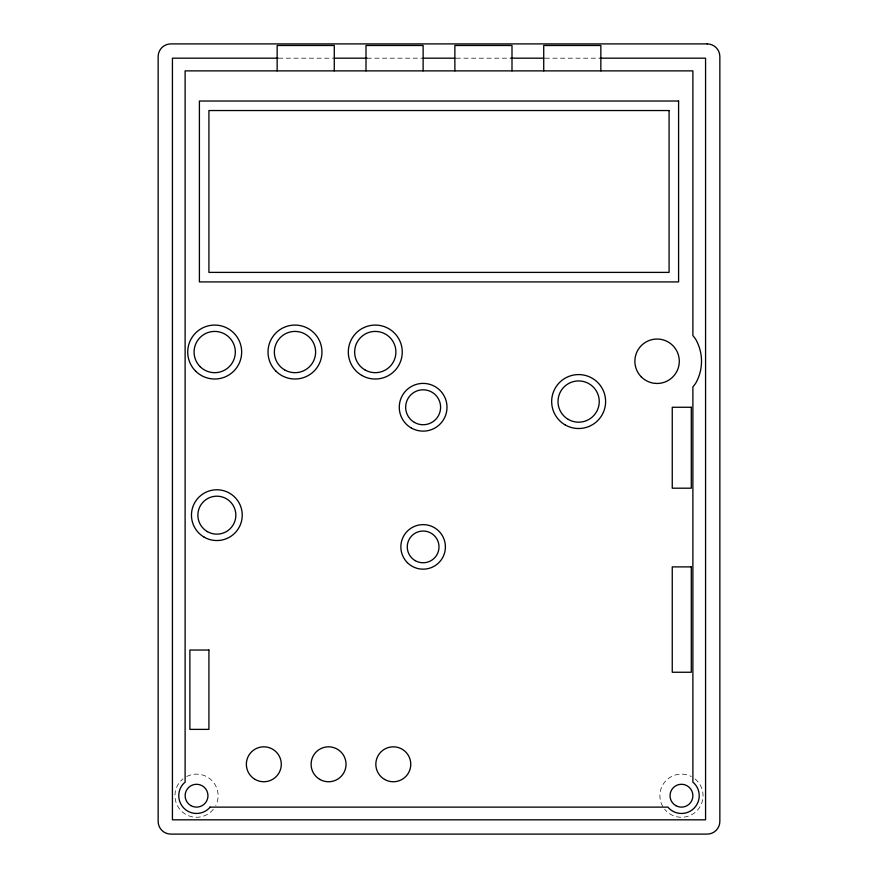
<?xml version="1.0" encoding="UTF-8"?>
<svg xmlns="http://www.w3.org/2000/svg" width="878" height="878" viewBox="0 0 878 878"><rect width="100%" height="100%" fill="white"/><g stroke="black" fill="none" stroke-linecap="round" stroke-linejoin="round"><path stroke-width="0.66" stroke-dasharray="4.39 3.29" d="M278.513 58.178L332.916 58.178M367.048 58.178L421.868 58.178M456.132 58.178L510.952 58.178M545.084 58.178L599.487 58.178M695.036 778.929A21.577 21.577 0 0 1 696.715 810.965A21.577 21.577 0 0 1 664.69 809.286M662.769 806.487A21.577 21.577 0 0 1 691.26 776.481M186.74 776.481A21.577 21.577 0 0 1 215.768 805.499M213.31 809.286A21.577 21.577 0 0 1 181.285 810.965A21.577 21.577 0 0 1 182.964 778.929"/><path stroke-width="1.32" d="M277.964 58.178L172.428 58.178L172.428 819.822L705.572 819.822L705.572 58.178L600.036 58.178M334.156 58.178L367.048 58.178M423.13 58.178L454.87 58.178M510.952 58.178L543.844 58.178M600.848 70.877L600.848 45.491L543.723 45.491L543.723 70.877M511.995 70.877L511.995 45.491L454.87 45.491L454.87 70.877M423.13 70.877L423.13 45.491L366.005 45.491L366.005 70.877M334.277 70.877L334.277 45.491L277.152 45.491L277.152 70.877M209.985 807.123L209.107 808.265A17.769 17.769 0 0 1 183.974 808.265A17.769 17.769 0 0 1 183.974 783.132L185.115 782.254L185.115 70.877L692.885 70.877L692.885 335.539L695.563 339.04A44.427 44.427 0 0 1 695.563 383.466L692.885 386.957L692.885 782.254L694.026 783.132A17.769 17.769 0 0 1 694.026 808.265A17.769 17.769 0 0 1 668.893 808.265L668.015 807.123L209.985 807.123M707.163 43.9L170.837 43.9A12.698 12.698 0 0 0 158.15 56.598L158.15 821.402A12.698 12.698 0 0 0 170.837 834.1L707.163 834.1A12.698 12.698 0 0 0 719.85 821.402L719.85 56.598A12.698 12.698 0 0 0 707.163 43.9M678.595 101.025L199.405 101.025L199.405 281.915L678.595 281.915L678.595 101.025M669.08 110.54L208.92 110.54L208.92 272.389L669.08 272.389L669.08 110.54M691.293 407.26L672.252 407.26L672.252 488.19L691.293 488.19L691.293 407.26M691.293 566.892L672.252 566.892L672.252 672.252L691.293 672.252L691.293 566.892M208.92 650.038L189.878 650.038L189.878 729.377L208.92 729.377L208.92 650.038M415.195 560.636A15.87 15.87 0 0 0 439 546.895A15.87 15.87 0 0 0 415.195 533.155A15.87 15.87 0 0 0 415.195 560.636M407.381 562.644A22.268 22.268 0 0 0 444.641 552.657A22.268 22.268 0 0 0 417.368 525.384A22.268 22.268 0 0 0 407.381 562.644M568.318 419.421A20.633 20.633 0 0 0 599.257 401.553A20.633 20.633 0 0 0 568.318 383.686A20.633 20.633 0 0 0 568.318 419.421M255.092 779.412A17.472 17.472 0 0 0 281.289 764.288A17.472 17.472 0 0 0 255.092 749.154A17.472 17.472 0 0 0 255.092 779.412M319.833 779.412A17.472 17.472 0 0 0 346.031 764.288A17.472 17.472 0 0 0 319.833 749.154A17.472 17.472 0 0 0 319.833 779.412M414.394 422.395A17.472 17.472 0 0 0 440.602 407.26A17.472 17.472 0 0 0 414.394 392.137A17.472 17.472 0 0 0 414.394 422.395M384.564 779.412A17.472 17.472 0 0 0 410.772 764.288A17.472 17.472 0 0 0 384.564 749.154A17.472 17.472 0 0 0 384.564 779.412M641.379 376.958A22.213 22.213 0 0 0 678.54 367.004A22.213 22.213 0 0 0 651.333 339.797A22.213 22.213 0 0 0 641.379 376.958M411.2 427.937A23.871 23.871 0 0 0 447.001 407.26A23.871 23.871 0 0 0 411.2 386.594A23.871 23.871 0 0 0 411.2 427.937M565.147 424.908A26.977 26.977 0 0 0 605.611 401.553A26.977 26.977 0 0 0 565.147 378.188A26.977 26.977 0 0 0 565.147 424.908M200.107 366.631A20.633 20.633 0 0 0 234.624 357.39A20.633 20.633 0 0 0 209.359 332.125A20.633 20.633 0 0 0 200.107 366.631M195.618 371.12A26.977 26.977 0 0 0 240.748 359.025A26.977 26.977 0 0 0 207.713 325.99A26.977 26.977 0 0 0 195.618 371.12M364.963 369.912A20.633 20.633 0 0 0 395.901 352.045A20.633 20.633 0 0 0 364.963 334.178A20.633 20.633 0 0 0 364.963 369.912M284.67 369.912A20.633 20.633 0 0 0 315.619 352.045A20.633 20.633 0 0 0 284.67 334.178A20.633 20.633 0 0 0 284.67 369.912M275.911 371.12A26.977 26.977 0 0 0 321.041 359.025A26.977 26.977 0 0 0 288.006 325.99A26.977 26.977 0 0 0 275.911 371.12M361.791 375.411A26.977 26.977 0 0 0 402.256 352.045A26.977 26.977 0 0 0 361.791 328.69A26.977 26.977 0 0 0 361.791 375.411M207.362 531.607A18.987 18.987 0 0 0 235.842 515.166A18.987 18.987 0 0 0 207.362 498.726A18.987 18.987 0 0 0 207.362 531.607M204.157 537.149A25.385 25.385 0 0 0 242.24 515.166A25.385 25.385 0 0 0 204.157 493.173A25.385 25.385 0 0 0 204.157 537.149M675.742 805.598A11.425 11.425 0 0 0 692.885 795.698A11.425 11.425 0 0 0 675.742 785.81A11.425 11.425 0 0 0 675.742 805.598M190.833 805.598A11.425 11.425 0 0 0 207.965 795.698A11.425 11.425 0 0 0 190.833 785.81A11.425 11.425 0 0 0 190.833 805.598"/></g></svg>
